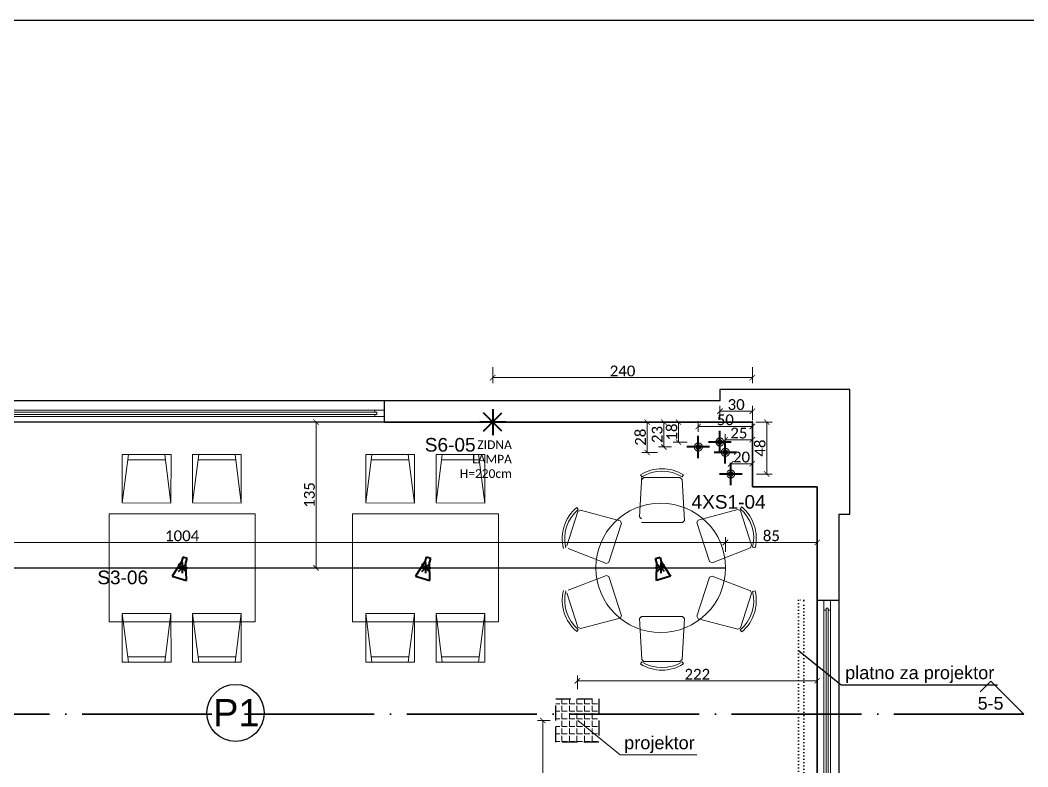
# Model space of a CAD drawing. Header units: centimetres. Extents: x -26724 to 60145, y -23645 to 6771.
# Drawn here: x -6002 to -5070, y 2540 to 3231 of the extents above; entities that cross this region are included whole.
import ezdxf

# ---------------------------------------------------------------- set-up
doc = ezdxf.new("R2010")
doc.units = ezdxf.units.CM
for name, pattern in [('737', [10, 7, -3]), ('ACAD_ISO04W100', [30, 24, -3, 0, -3]), ('ACAD_ISO07W100', [3, 0, -3]), ('AUSGEZOGEN', [0])]:
    doc.linetypes.add(name, pattern=pattern)
for name, color, linetype, lineweight in [('2.IZGLED', 7, 'Continuous', 13), ('2.IZGLED @ 50', 7, 'Continuous', 13), ('4.KOTE', 88, 'Continuous', 15), ('IZGLED', 252, 'Continuous', 13), ('zid', 7, 'Continuous', 40)]:
    doc.layers.add(name, color=color, linetype=linetype, lineweight=lineweight)
doc.layers.add('3.IZGLED 2', color=7, linetype='Continuous', lineweight=9, true_color=0x4a4a4a)
doc.layers.add('IZGLED 2', color=253, linetype='Continuous', lineweight=9, true_color=0x828282)
doc.layers.add('tekst', color=7, linetype='Continuous')
doc.layers.add('tekst @ 50', color=7, linetype='Continuous')
doc.styles.add('0.12', font='arial.ttf', dxfattribs={"height": 0.12})
doc.styles.add('0.15', font='arial.ttf', dxfattribs={"height": 0.15})
doc.styles.add('Notes', font='arial.ttf', dxfattribs={"height": 3})
doc.styles.get("Standard").update_dxf_attribs({"font": 'calibri.ttf'})
doc.dimstyles.new('ja 1 50', dxfattribs={"dimtxt": 10, "dimasz": 5, "dimexe": 5, "dimexo": 5, "dimgap": 1, "dimtad": 1, "dimdec": 0, "dimtxsty": 'Standard', "dimblk": 'ARCHTICK', "dimcen": 2.5, "dimclrd": 256, "dimclrt": 7, "dimadec": 0, "dimazin": 0, "dimtfac": 1, "dimtdec": 0, "dimtix": 1, "dimtmove": 1, "dimatfit": 3, "dimldrblk": 'ARCHTICK', "dimfxl": 10, "dimfxlon": 1, "dimlwd": 0, "dimlwe": 9, "dimarcsym": 0})

# ---------------------------------------------------------------- blocks, each defined once
blk = doc.blocks.new('efrrf')
at = {"layer": 'IZGLED'}
for q in [(32062.56, -5174.7), (32062.56, -5178.09), (32065.95, -5174.7), (32065.95, -5178.09)]:
    blk.add_line((32064.26, -5176.4), q, dxfattribs=at)
at = {"layer": 'IZGLED', "extrusion": (0, 0, -1)}
for major_axis, start_param, end_param in [((-2.83, 2.83), 3.926991, 7.068583), ((-1.7, 1.7), 4.712389, 10.995574), ((2.83, 2.83), -0.785398, 2.356194)]:
    blk.add_ellipse((32064.26, -5176.4), major_axis=major_axis, ratio=1, start_param=start_param, end_param=end_param, dxfattribs=at)
at = {"layer": 'zid'}
for p, q in [((32064.26, -5187.54), (32064.26, -5165.25)), ((32075.41, -5176.4), (32053.11, -5176.4))]:
    blk.add_line(p, q, dxfattribs=at)
blk = doc.blocks.new('sfsf')
at = {"layer": 'zid'}
for p, q in [((6629802.9, 4926719.6), (6629787.56, 4926723.97)), ((6629787.56, 4926723.97), (6629787.56, 4926710.35)), ((6629787.56, 4926710.35), (6629803.02, 4926715.42)), ((6629807.32, 4926719.81), (6629802.9, 4926719.6)), ((6629803.02, 4926715.42), (6629807.32, 4926715.42)), ((6629807.32, 4926715.42), (6629807.32, 4926719.81))]:
    blk.add_line(p, q, dxfattribs=at)
blk = doc.blocks.new('GTTTTTT')
at = {"layer": 'zid', "color": 1}
for p, q in [((3959.04, 2060.69), (3959.04, 2036.69)), ((3950.55, 2040.2), (3967.52, 2057.17)), ((3967.52, 2040.2), (3950.55, 2057.17)), ((3947.04, 2048.69), (3971.04, 2048.69))]:
    blk.add_line(p, q, dxfattribs=at)
blk = doc.blocks.new('_ArchTick')
at = {"color": 0, "linetype": 'ByBlock', "const_width": 0.15}
blk.add_lwpolyline([(-0.5, -0.5), (0.5, 0.5)], dxfattribs=at)
blk = doc.blocks.new('*D1946')
at = {"layer": '4.KOTE', "color": 0, "lineweight": 9, "transparency": 16777216}
for p, q in [((-5512.04, 2582.88), (-5523.76, 2582.88)), ((-5510.57, 2303.89), (-5523.76, 2303.89))]:
    blk.add_line(p, q, dxfattribs=at)
at = {"layer": '4.KOTE', "lineweight": 0, "transparency": 16777216}
blk.add_line((-5518.76, 2582.88), (-5518.76, 2303.89), dxfattribs=at)
at = {"layer": 'Defpoints', "color": 0, "transparency": 16777216}
for p in [(-5506.88, 2582.88, 13.5), (-5518.76, 2303.89), (-5498.85, 2303.89, 13.5)]:
    blk.add_point(p, dxfattribs=at)
at = {"layer": '4.KOTE', "lineweight": 0, "transparency": 16777216, "xscale": 5, "yscale": 5, "zscale": 5}
for p, rotation in [((-5518.76, 2582.88), 90), ((-5518.76, 2303.89), 270)]:
    blk.add_blockref('_ArchTick', p, dxfattribs=dict(at, rotation=rotation))
at = {"layer": '4.KOTE', "color": 7, "transparency": 16777216, "insert": (-5524.88, 2443.38), "char_height": 10, "attachment_point": 5, "rotation": 90}
blk.add_mtext('279', dxfattribs=at)
blk = doc.blocks.new('*D1947')
at = {"layer": '4.KOTE', "color": 0, "lineweight": 9, "transparency": 16777216}
for p, q in [((-5486.88, 2611.87), (-5486.88, 2624.61)), ((-5265.1, 2617.54), (-5265.1, 2624.61))]:
    blk.add_line(p, q, dxfattribs=at)
at = {"layer": '4.KOTE', "lineweight": 0, "transparency": 16777216}
blk.add_line((-5486.88, 2619.61), (-5265.1, 2619.61), dxfattribs=at)
at = {"layer": 'Defpoints', "color": 0, "transparency": 16777216}
for p in [(-5265.1, 2619.61), (-5265.1, 2614.55, 13.5), (-5486.88, 2602.88, 13.5)]:
    blk.add_point(p, dxfattribs=at)
at = {"layer": '4.KOTE', "lineweight": 0, "transparency": 16777216, "xscale": 5, "yscale": 5, "zscale": 5, "rotation": 180}
blk.add_blockref('_ArchTick', (-5486.88, 2619.61), dxfattribs=at)
at = {"layer": '4.KOTE', "lineweight": 0, "transparency": 16777216, "xscale": 5, "yscale": 5, "zscale": 5}
blk.add_blockref('_ArchTick', (-5265.1, 2619.61), dxfattribs=at)
at = {"layer": '4.KOTE', "color": 7, "transparency": 16777216, "insert": (-5375.99, 2625.66), "char_height": 10, "attachment_point": 5}
blk.add_mtext('222', dxfattribs=at)
blk = doc.blocks.new('*D1964')
at = {"layer": '4.KOTE', "color": 0, "lineweight": 9, "transparency": 16777216}
for p, q in [((-5719.95, 2858.89), (-5733.42, 2858.89)), ((-5722.22, 2724.08), (-5733.42, 2724.08))]:
    blk.add_line(p, q, dxfattribs=at)
at = {"layer": '4.KOTE', "lineweight": 0, "transparency": 16777216}
blk.add_line((-5728.42, 2858.89), (-5728.42, 2724.08), dxfattribs=at)
at = {"layer": 'Defpoints', "color": 0, "transparency": 16777216}
for p in [(-5705.84, 2858.89, 13.5), (-5728.42, 2724.08), (-5718.26, 2724.08, 13.5)]:
    blk.add_point(p, dxfattribs=at)
at = {"layer": '4.KOTE', "lineweight": 0, "transparency": 16777216, "xscale": 5, "yscale": 5, "zscale": 5}
for p, rotation in [((-5728.42, 2858.89), 90), ((-5728.42, 2724.08), 270)]:
    blk.add_blockref('_ArchTick', p, dxfattribs=dict(at, rotation=rotation))
at = {"layer": '4.KOTE', "color": 7, "transparency": 16777216, "insert": (-5734.55, 2791.48), "char_height": 10, "attachment_point": 5, "rotation": 90}
blk.add_mtext('135', dxfattribs=at)
blk = doc.blocks.new('*D1965')
at = {"layer": '4.KOTE', "color": 0, "lineweight": 9, "transparency": 16777216}
for p, q in [((-5350, 2739), (-5350, 2752.55)), ((-5265.1, 2739.2), (-5265.1, 2752.55))]:
    blk.add_line(p, q, dxfattribs=at)
at = {"layer": '4.KOTE', "lineweight": 0, "transparency": 16777216}
blk.add_line((-5265.1, 2747.55), (-5350, 2747.55), dxfattribs=at)
at = {"layer": 'Defpoints', "color": 0, "transparency": 16777216}
for p in [(-5350, 2747.55), (-5350, 2724.08, 13.5), (-5265.1, 2726.21, 13.5)]:
    blk.add_point(p, dxfattribs=at)
at = {"layer": '4.KOTE', "lineweight": 0, "transparency": 16777216, "xscale": 5, "yscale": 5, "zscale": 5, "rotation": 180}
blk.add_blockref('_ArchTick', (-5350, 2747.55), dxfattribs=at)
at = {"layer": '4.KOTE', "lineweight": 0, "transparency": 16777216, "xscale": 5, "yscale": 5, "zscale": 5}
blk.add_blockref('_ArchTick', (-5265.1, 2747.55), dxfattribs=at)
at = {"layer": '4.KOTE', "color": 7, "transparency": 16777216, "insert": (-5307.55, 2753.67), "char_height": 10, "attachment_point": 5}
blk.add_mtext('85', dxfattribs=at)
blk = doc.blocks.new('*D1966')
at = {"layer": '4.KOTE', "color": 0, "lineweight": 9, "transparency": 16777216}
for p, q in [((-6354.4, 2739), (-6354.4, 2752.55)), ((-5350, 2739), (-5350, 2752.55))]:
    blk.add_line(p, q, dxfattribs=at)
at = {"layer": '4.KOTE', "lineweight": 0, "transparency": 16777216}
blk.add_line((-5350, 2747.55), (-6354.4, 2747.55), dxfattribs=at)
at = {"layer": 'Defpoints', "color": 0, "transparency": 16777216}
for p in [(-6354.4, 2747.55), (-6354.4, 2724.08, 13.5), (-5350, 2724.08, 13.5)]:
    blk.add_point(p, dxfattribs=at)
at = {"layer": '4.KOTE', "lineweight": 0, "transparency": 16777216, "xscale": 5, "yscale": 5, "zscale": 5, "rotation": 180}
blk.add_blockref('_ArchTick', (-6354.4, 2747.55), dxfattribs=at)
at = {"layer": '4.KOTE', "lineweight": 0, "transparency": 16777216, "xscale": 5, "yscale": 5, "zscale": 5}
blk.add_blockref('_ArchTick', (-5350, 2747.55), dxfattribs=at)
at = {"layer": '4.KOTE', "color": 7, "transparency": 16777216, "insert": (-5852.2, 2753.67), "char_height": 10, "attachment_point": 5}
blk.add_mtext('1004', dxfattribs=at)
blk = doc.blocks.new('*D1975')
at = {"layer": '4.KOTE', "color": 0, "lineweight": 9, "transparency": 16777216}
for p, q in [((-5565.1, 2909.86), (-5565.1, 2895.01)), ((-5325.1, 2909.82), (-5325.1, 2895.01))]:
    blk.add_line(p, q, dxfattribs=at)
at = {"layer": '4.KOTE', "lineweight": 0, "transparency": 16777216}
blk.add_line((-5325.1, 2900.01), (-5565.1, 2900.01), dxfattribs=at)
at = {"layer": 'Defpoints', "color": 0, "transparency": 16777216}
for p in [(-5565.1, 2991.11, 13.5), (-5325.1, 2979.11, 13.5), (-5565.1, 2900.01)]:
    blk.add_point(p, dxfattribs=at)
at = {"layer": '4.KOTE', "lineweight": 0, "transparency": 16777216, "xscale": 5, "yscale": 5, "zscale": 5, "rotation": 180}
blk.add_blockref('_ArchTick', (-5565.1, 2900.01), dxfattribs=at)
at = {"layer": '4.KOTE', "lineweight": 0, "transparency": 16777216, "xscale": 5, "yscale": 5, "zscale": 5}
blk.add_blockref('_ArchTick', (-5325.1, 2900.01), dxfattribs=at)
at = {"layer": '4.KOTE', "color": 7, "transparency": 16777216, "insert": (-5445.1, 2906.13), "char_height": 10, "attachment_point": 5}
blk.add_mtext('240', dxfattribs=at)
blk = doc.blocks.new('*D1976')
at = {"layer": '4.KOTE', "color": 0, "lineweight": 9, "transparency": 16777216}
for p, q in [((-5355.1, 2861.02), (-5355.1, 2873.97)), ((-5325.1, 2860.72), (-5325.1, 2873.97))]:
    blk.add_line(p, q, dxfattribs=at)
at = {"layer": '4.KOTE', "lineweight": 0, "transparency": 16777216}
blk.add_line((-5355.1, 2868.97), (-5325.1, 2868.97), dxfattribs=at)
at = {"layer": 'Defpoints', "color": 0, "transparency": 16777216}
for p in [(-5325.1, 2868.97), (-5355.1, 2850.89, 13.5), (-5325.1, 2848.5, 13.5)]:
    blk.add_point(p, dxfattribs=at)
at = {"layer": '4.KOTE', "lineweight": 0, "transparency": 16777216, "xscale": 5, "yscale": 5, "zscale": 5, "rotation": 180}
blk.add_blockref('_ArchTick', (-5355.1, 2868.97), dxfattribs=at)
at = {"layer": '4.KOTE', "lineweight": 0, "transparency": 16777216, "xscale": 5, "yscale": 5, "zscale": 5}
blk.add_blockref('_ArchTick', (-5325.1, 2868.97), dxfattribs=at)
at = {"layer": '4.KOTE', "color": 7, "transparency": 16777216, "insert": (-5340.1, 2875.09), "char_height": 10, "attachment_point": 5}
blk.add_mtext('30', dxfattribs=at)
blk = doc.blocks.new('*D1977')
at = {"layer": '4.KOTE', "color": 0, "lineweight": 9, "transparency": 16777216}
for p, q in [((-5375.1, 2849.86), (-5375.1, 2859.86)), ((-5325.1, 2852.31), (-5325.1, 2859.86))]:
    blk.add_line(p, q, dxfattribs=at)
at = {"layer": '4.KOTE', "lineweight": 0, "transparency": 16777216}
blk.add_line((-5325.1, 2854.86), (-5375.1, 2854.86), dxfattribs=at)
at = {"layer": 'Defpoints', "color": 0, "transparency": 16777216}
for p in [(-5375.1, 2854.86), (-5375.1, 2846.31, 13.5), (-5325.1, 2849.21, 13.5)]:
    blk.add_point(p, dxfattribs=at)
at = {"layer": '4.KOTE', "lineweight": 0, "transparency": 16777216, "xscale": 5, "yscale": 5, "zscale": 5, "rotation": 180}
blk.add_blockref('_ArchTick', (-5375.1, 2854.86), dxfattribs=at)
at = {"layer": '4.KOTE', "lineweight": 0, "transparency": 16777216, "xscale": 5, "yscale": 5, "zscale": 5}
blk.add_blockref('_ArchTick', (-5325.1, 2854.86), dxfattribs=at)
at = {"layer": '4.KOTE', "color": 7, "transparency": 16777216, "insert": (-5350.1, 2860.98), "char_height": 10, "attachment_point": 5}
blk.add_mtext('50', dxfattribs=at)
blk = doc.blocks.new('*D1978')
at = {"layer": '4.KOTE', "color": 0, "lineweight": 9, "transparency": 16777216}
for p, q in [((-5350.1, 2835.93), (-5350.1, 2847.59)), ((-5325.1, 2836.81), (-5325.1, 2847.59))]:
    blk.add_line(p, q, dxfattribs=at)
at = {"layer": '4.KOTE', "lineweight": 0, "transparency": 16777216}
blk.add_line((-5350.1, 2842.59), (-5325.1, 2842.59), dxfattribs=at)
at = {"layer": 'Defpoints', "color": 0, "transparency": 16777216}
for p in [(-5325.1, 2842.59), (-5325.1, 2833.16, 13.5), (-5350.1, 2830.89, 13.5)]:
    blk.add_point(p, dxfattribs=at)
at = {"layer": '4.KOTE', "lineweight": 0, "transparency": 16777216, "xscale": 5, "yscale": 5, "zscale": 5, "rotation": 180}
blk.add_blockref('_ArchTick', (-5350.1, 2842.59), dxfattribs=at)
at = {"layer": '4.KOTE', "lineweight": 0, "transparency": 16777216, "xscale": 5, "yscale": 5, "zscale": 5}
blk.add_blockref('_ArchTick', (-5325.1, 2842.59), dxfattribs=at)
at = {"layer": '4.KOTE', "color": 7, "transparency": 16777216, "insert": (-5337.6, 2848.72), "char_height": 10, "attachment_point": 5}
blk.add_mtext('25', dxfattribs=at)
blk = doc.blocks.new('*D1979')
at = {"layer": '4.KOTE', "lineweight": 0, "transparency": 16777216}
blk.add_line((-5345.1, 2820.39), (-5325.1, 2820.39), dxfattribs=at)
at = {"layer": '4.KOTE', "color": 0, "lineweight": 9, "transparency": 16777216}
for p, q in [((-5345.1, 2819.3), (-5345.1, 2815.39)), ((-5325.1, 2821.4), (-5325.1, 2815.39))]:
    blk.add_line(p, q, dxfattribs=at)
at = {"layer": 'Defpoints', "color": 0, "transparency": 16777216}
for p in [(-5325.1, 2824.12, 13.5), (-5345.1, 2821.31, 13.5), (-5325.1, 2820.39)]:
    blk.add_point(p, dxfattribs=at)
at = {"layer": '4.KOTE', "lineweight": 0, "transparency": 16777216, "xscale": 5, "yscale": 5, "zscale": 5, "rotation": 180}
blk.add_blockref('_ArchTick', (-5345.1, 2820.39), dxfattribs=at)
at = {"layer": '4.KOTE', "lineweight": 0, "transparency": 16777216, "xscale": 5, "yscale": 5, "zscale": 5}
blk.add_blockref('_ArchTick', (-5325.1, 2820.39), dxfattribs=at)
at = {"layer": '4.KOTE', "color": 7, "transparency": 16777216, "insert": (-5335.1, 2826.51), "char_height": 10, "attachment_point": 5}
blk.add_mtext('20', dxfattribs=at)
blk = doc.blocks.new('*D1980')
at = {"layer": '4.KOTE', "color": 0, "lineweight": 9, "transparency": 16777216}
for p, q in [((-5413.18, 2858.89), (-5401.93, 2858.89)), ((-5399.96, 2835.89), (-5411.93, 2835.89))]:
    blk.add_line(p, q, dxfattribs=at)
at = {"layer": '4.KOTE', "lineweight": 0, "transparency": 16777216}
blk.add_line((-5406.93, 2858.89), (-5406.93, 2835.89), dxfattribs=at)
at = {"layer": 'Defpoints', "color": 0, "transparency": 16777216}
for p in [(-5417.24, 2858.89, 13.5), (-5406.93, 2835.89), (-5394.06, 2835.89, 13.5)]:
    blk.add_point(p, dxfattribs=at)
at = {"layer": '4.KOTE', "lineweight": 0, "transparency": 16777216, "xscale": 5, "yscale": 5, "zscale": 5}
for p, rotation in [((-5406.93, 2858.89), 90), ((-5406.93, 2835.89), 270)]:
    blk.add_blockref('_ArchTick', p, dxfattribs=dict(at, rotation=rotation))
at = {"layer": '4.KOTE', "color": 7, "transparency": 16777216, "insert": (-5413.05, 2847.39), "char_height": 10, "attachment_point": 5, "rotation": 90}
blk.add_mtext('23', dxfattribs=at)
blk = doc.blocks.new('*D1981')
at = {"layer": '4.KOTE', "color": 0, "lineweight": 9, "transparency": 16777216}
for p, q in [((-5384.92, 2858.89), (-5398.42, 2858.89)), ((-5385.3, 2840.46), (-5398.42, 2840.46))]:
    blk.add_line(p, q, dxfattribs=at)
at = {"layer": '4.KOTE', "lineweight": 0, "transparency": 16777216}
blk.add_line((-5393.42, 2840.46), (-5393.42, 2858.89), dxfattribs=at)
at = {"layer": 'Defpoints', "color": 0, "transparency": 16777216}
for p in [(-5393.42, 2858.89), (-5370.5, 2858.89, 13.5), (-5374.06, 2840.46, 13.5)]:
    blk.add_point(p, dxfattribs=at)
at = {"layer": '4.KOTE', "lineweight": 0, "transparency": 16777216, "xscale": 5, "yscale": 5, "zscale": 5}
for p, rotation in [((-5393.42, 2858.89), 90), ((-5393.42, 2840.46), 270)]:
    blk.add_blockref('_ArchTick', p, dxfattribs=dict(at, rotation=rotation))
at = {"layer": '4.KOTE', "color": 7, "transparency": 16777216, "insert": (-5399.55, 2849.68), "char_height": 10, "attachment_point": 5, "rotation": 90}
blk.add_mtext('18', dxfattribs=at)
blk = doc.blocks.new('*D1982')
at = {"layer": '4.KOTE', "color": 0, "lineweight": 9, "transparency": 16777216}
for p, q in [((-5412.67, 2858.89), (-5427.39, 2858.89)), ((-5412.65, 2830.89), (-5427.39, 2830.89))]:
    blk.add_line(p, q, dxfattribs=at)
at = {"layer": '4.KOTE', "lineweight": 0, "transparency": 16777216}
blk.add_line((-5422.39, 2830.89), (-5422.39, 2858.89), dxfattribs=at)
at = {"layer": 'Defpoints', "color": 0, "transparency": 16777216}
for p in [(-5422.39, 2858.89), (-5358.23, 2858.89, 13.5), (-5355.9, 2830.89, 13.5)]:
    blk.add_point(p, dxfattribs=at)
at = {"layer": '4.KOTE', "lineweight": 0, "transparency": 16777216, "xscale": 5, "yscale": 5, "zscale": 5}
for p, rotation in [((-5422.39, 2858.89), 90), ((-5422.39, 2830.89), 270)]:
    blk.add_blockref('_ArchTick', p, dxfattribs=dict(at, rotation=rotation))
at = {"layer": '4.KOTE', "color": 7, "transparency": 16777216, "insert": (-5428.51, 2844.89), "char_height": 10, "attachment_point": 5, "rotation": 90}
blk.add_mtext('28', dxfattribs=at)
blk = doc.blocks.new('*D1983')
at = {"layer": '4.KOTE', "color": 0, "lineweight": 9, "transparency": 16777216}
for p, q in [((-5321.85, 2858.89), (-5306.85, 2858.89)), ((-5321.3, 2810.89), (-5306.85, 2810.89))]:
    blk.add_line(p, q, dxfattribs=at)
at = {"layer": '4.KOTE', "lineweight": 0, "transparency": 16777216}
blk.add_line((-5311.85, 2810.89), (-5311.85, 2858.89), dxfattribs=at)
at = {"layer": 'Defpoints', "color": 0, "transparency": 16777216}
for p in [(-5357.42, 2858.89), (-5311.85, 2858.89), (-5355.53, 2810.89, 13.5)]:
    blk.add_point(p, dxfattribs=at)
at = {"layer": '4.KOTE', "lineweight": 0, "transparency": 16777216, "xscale": 5, "yscale": 5, "zscale": 5}
for p, rotation in [((-5311.85, 2858.89), 90), ((-5311.85, 2810.89), 270)]:
    blk.add_blockref('_ArchTick', p, dxfattribs=dict(at, rotation=rotation))
at = {"layer": '4.KOTE', "color": 7, "transparency": 16777216, "insert": (-5317.97, 2834.89), "char_height": 10, "attachment_point": 5, "rotation": 90}
blk.add_mtext('48', dxfattribs=at)

msp = doc.modelspace()

# ---------------------------------------------------------------- hatches: boundary and pattern name
at = {"layer": '3.IZGLED 2'}
h = msp.add_hatch(dxfattribs=at)
h.set_pattern_fill('ANGLE', color=256)
h.set_pattern_definition([(0, (-10635.206, 0), (0, 6.985), [5.08, -1.905]), (90, (-10635.206, 0), (-6.985, 4e-16), [5.08, -1.905])])
h.paths.add_polyline_path([(-5506.88, 2602.88), (-5466.88, 2602.88), (-5466.88, 2562.88), (-5506.88, 2562.88)])

# ---------------------------------------------------------------- linework, layer by layer
msp.add_lwpolyline([(-3617.61, 80.73), (-8072.61, 80.73), (-8072.61, 3230.73), (-3617.61, 3230.73), (-3617.61, 80.73)])
at = {"color": 6, "elevation": 13.5}
msp.add_lwpolyline([(-6720.1, 2298.89), (-6465.1, 2298.89), (-6230.1, 2298.89), (-6230.1, 2278.89), (-5990.1, 2278.89), (-5990.1, 2303.89), (-5265.1, 2303.89), (-5265.1, 2798.89), (-5325.1, 2798.89), (-5325.1, 2858.89), (-6720.1, 2858.89), (-6720.1, 2298.89)], dxfattribs=at)
at = {"linetype": 'ACAD_ISO07W100', "elevation": 13.5}
msp.add_lwpolyline([(-5277.57, 2694.12), (-5282.3, 2694.12), (-5282.3, 2503.68), (-5277.57, 2503.68)], close=True, dxfattribs=at)
at = {"color": 6}
msp.add_circle((-5802.81, 2589.86), 26.45, dxfattribs=at)
at = {"layer": '2.IZGLED', "ltscale": 50, "elevation": 27}
msp.add_lwpolyline([(-5486.55, 2582.88), (-5447.31, 2551.05), (-5376.33, 2551.05)], dxfattribs=at)
at = {"layer": 'IZGLED 2', "lineweight": 30}
for p, q in [((-5234.97, 2888.92, 13.5), (-5355.29, 2888.92, 13.5)), ((-5355.29, 2888.92, 13.5), (-5355.29, 2878.67, 13.5)), ((-5234.97, 2773.77, 13.5), (-5234.97, 2888.92, 13.5)), ((-5355.29, 2878.67, 13.5), (-5665.1, 2878.67, 13.5)), ((-5665.1, 2858.89, 13.5), (-5665.1, 2878.67, 13.5)), ((-5665.1, 2858.89, 13.5), (-5325.1, 2858.89, 13.5)), ((-5325.1, 2858.89, 13.5), (-5325.1, 2798.89, 13.5)), ((-5325.1, 2798.89, 13.5), (-5265.1, 2798.89, 13.5)), ((-5265.1, 2798.89, 13.5), (-5265.1, 2693.89, 13.5)), ((-5245.1, 2773.77, 13.5), (-5245.1, 2693.89, 13.5)), ((-5245.1, 2773.77, 13.5), (-5234.97, 2773.77, 13.5)), ((-5245.1, 2693.89, 13.5), (-5265.1, 2693.89, 13.5))]:
    msp.add_line(p, q, dxfattribs=at)
at = {"layer": 'IZGLED 2', "lineweight": 25, "ltscale": 12}
for p, q in [((-5665.1, 2878.67, 13.5), (-6020.1, 2878.67, 13.5)), ((-5665.1, 2858.89, 13.5), (-6020.1, 2858.89, 13.5)), ((-5265.1, 2693.89, 13.5), (-5265.1, 2338.89, 13.5)), ((-5245.1, 2693.89, 13.5), (-5245.1, 2338.89, 13.5))]:
    msp.add_line(p, q, dxfattribs=at)
at = {"layer": 'IZGLED 2'}
for p, q in [((-6020.1, 2870, 13.5), (-5665.1, 2870, 13.5)), ((-5674.1, 2870, 13.5), (-5674.1, 2868, 13.5)), ((-6020.1, 2864, 13.5), (-5665.1, 2864, 13.5)), ((-6013.1, 2868, 13.5), (-5672.1, 2868, 13.5)), ((-6013.1, 2866, 13.5), (-5672.1, 2866, 13.5)), ((-5674.1, 2866, 13.5), (-5674.1, 2864, 13.5)), ((-5672.1, 2868, 13.5), (-5672.1, 2866, 13.5)), ((-5258.88, 2693.89, 13.5), (-5258.88, 2338.89, 13.5)), ((-5252.88, 2693.89, 13.5), (-5252.88, 2338.89, 13.5)), ((-5256.88, 2684.89, 13.5), (-5258.88, 2684.89, 13.5)), ((-5256.88, 2686.89, 13.5), (-5256.88, 2345.89, 13.5)), ((-5254.88, 2686.89, 13.5), (-5256.88, 2686.89, 13.5)), ((-5254.88, 2686.89, 13.5), (-5254.88, 2345.89, 13.5)), ((-5252.88, 2684.89, 13.5), (-5254.88, 2684.89, 13.5))]:
    msp.add_line(p, q, dxfattribs=at)
at = {"layer": 'IZGLED 2', "linetype": 'AUSGEZOGEN', "transparency": 33554687}
for p, q in [((-5907.52, 2784.08, 13.5), (-5901.87, 2829.08, 13.5)), ((-5907.5, 2829.08, 13.5), (-5907.52, 2784.08, 13.5)), ((-5862.5, 2829.06, 13.5), (-5907.5, 2829.08, 13.5)), ((-5907.5, 2829.08, 13.5), (-5907.5, 2829.08, 13.5)), ((-5867.5, 2824.07, 13.5), (-5902.5, 2824.08, 13.5)), ((-5868.12, 2829.07, 13.5), (-5862.52, 2784.06, 13.5)), ((-5862.52, 2784.06, 13.5), (-5862.5, 2829.06, 13.5)), ((-5842.52, 2784.08, 13.5), (-5836.87, 2829.08, 13.5)), ((-5842.5, 2829.08, 13.5), (-5842.52, 2784.08, 13.5)), ((-5797.5, 2829.06, 13.5), (-5842.5, 2829.08, 13.5)), ((-5842.5, 2829.08, 13.5), (-5842.5, 2829.08, 13.5)), ((-5802.5, 2824.07, 13.5), (-5837.5, 2824.08, 13.5)), ((-5803.12, 2829.07, 13.5), (-5797.52, 2784.06, 13.5)), ((-5797.52, 2784.06, 13.5), (-5797.5, 2829.06, 13.5)), ((-5682.52, 2784.08, 13.5), (-5676.87, 2829.08, 13.5)), ((-5682.5, 2829.08, 13.5), (-5682.52, 2784.08, 13.5)), ((-5637.5, 2829.06, 13.5), (-5682.5, 2829.08, 13.5)), ((-5682.5, 2829.08, 13.5), (-5682.5, 2829.08, 13.5)), ((-5642.5, 2824.07, 13.5), (-5677.5, 2824.08, 13.5)), ((-5643.12, 2829.07, 13.5), (-5637.52, 2784.06, 13.5)), ((-5637.52, 2784.06, 13.5), (-5637.5, 2829.06, 13.5)), ((-5617.52, 2784.08, 13.5), (-5611.87, 2829.08, 13.5)), ((-5617.5, 2829.08, 13.5), (-5617.52, 2784.08, 13.5)), ((-5572.5, 2829.06, 13.5), (-5617.5, 2829.08, 13.5)), ((-5617.5, 2829.08, 13.5), (-5617.5, 2829.08, 13.5)), ((-5577.5, 2824.07, 13.5), (-5612.5, 2824.08, 13.5)), ((-5578.12, 2829.07, 13.5), (-5572.52, 2784.06, 13.5)), ((-5572.52, 2784.06, 13.5), (-5572.5, 2829.06, 13.5)), ((-5429.43, 2771.17, 13.5), (-5427.32, 2809.14, 13.5)), ((-5428.62, 2810.11, 13.5), (-5427.4, 2808.14, 13.5)), ((-5427.32, 2805.95, 13.5), (-5425.36, 2807.8, 13.5)), ((-5392.03, 2807.8, 13.5), (-5425.36, 2807.8, 13.5)), ((-5392.03, 2807.8, 13.5), (-5390.08, 2805.95, 13.5)), ((-5387.97, 2767.98, 13.5), (-5390.08, 2805.95, 13.5)), ((-5388.76, 2810.11, 13.5), (-5389.98, 2808.14, 13.5)), ((-5907.52, 2784.08, 13.5), (-5862.52, 2784.06, 13.5)), ((-5842.52, 2784.08, 13.5), (-5797.52, 2784.06, 13.5)), ((-5682.52, 2784.08, 13.5), (-5637.52, 2784.06, 13.5)), ((-5617.52, 2784.08, 13.5), (-5572.52, 2784.06, 13.5)), ((-5486.31, 2776.12, 13.5), (-5496.61, 2744.42, 13.5)), ((-5487.49, 2779.94, 13.5), (-5486, 2778.17, 13.5)), ((-5486.31, 2776.12, 13.5), (-5483.94, 2777.41, 13.5)), ((-5447.18, 2767.68, 13.5), (-5483.94, 2777.41, 13.5)), ((-5375.2, 2768.26, 13.5), (-5338.44, 2777.99, 13.5)), ((-5338.44, 2777.99, 13.5), (-5336.08, 2776.7, 13.5)), ((-5334.89, 2780.51, 13.5), (-5336.38, 2778.74, 13.5)), ((-5325.78, 2745, 13.5), (-5336.08, 2776.7, 13.5)), ((-5445.96, 2765.45, 13.5), (-5447.18, 2767.68, 13.5)), ((-5427.68, 2769.32, 13.5), (-5429.43, 2771.17, 13.5)), ((-5389.72, 2766.13, 13.5), (-5387.97, 2767.98, 13.5)), ((-5376.42, 2766.03, 13.5), (-5375.2, 2768.26, 13.5)), ((-5445.96, 2765.45, 13.5), (-5457.7, 2729.34, 13.5)), ((-5389.72, 2766.13, 13.5), (-5427.68, 2766.13, 13.5)), ((-5364.69, 2729.92, 13.5), (-5376.42, 2766.03, 13.5)), ((-5459.99, 2728.25, 13.5), (-5495.45, 2741.99, 13.5)), ((-5362.39, 2728.83, 13.5), (-5326.93, 2742.57, 13.5)), ((-5325.78, 2745, 13.5), (-5326.93, 2742.57, 13.5)), ((-5322.57, 2742.6, 13.5), (-5324.82, 2743.16, 13.5)), ((-5457.7, 2729.34, 13.5), (-5459.99, 2728.25, 13.5)), ((-5364.69, 2729.92, 13.5), (-5362.39, 2728.83, 13.5)), ((-5459.99, 2717.02, 13.5), (-5495.45, 2703.28, 13.5)), ((-5457.7, 2715.93, 13.5), (-5459.99, 2717.02, 13.5)), ((-5445.96, 2679.82, 13.5), (-5457.7, 2715.93, 13.5)), ((-5364.69, 2715.35, 13.5), (-5376.42, 2679.25, 13.5)), ((-5364.69, 2715.35, 13.5), (-5362.39, 2716.44, 13.5)), ((-5362.39, 2716.44, 13.5), (-5326.93, 2702.7, 13.5)), ((-5325.78, 2700.27, 13.5), (-5326.93, 2702.7, 13.5)), ((-5322.57, 2702.67, 13.5), (-5324.82, 2702.11, 13.5)), ((-5486.31, 2669.15, 13.5), (-5496.61, 2700.85, 13.5)), ((-5325.78, 2700.27, 13.5), (-5336.08, 2668.57, 13.5)), ((-5907.52, 2681.84, 13.5), (-5862.52, 2681.86, 13.5)), ((-5907.52, 2681.84, 13.5), (-5901.87, 2636.84, 13.5)), ((-5907.5, 2636.84, 13.5), (-5907.52, 2681.84, 13.5)), ((-5868.12, 2636.86, 13.5), (-5862.52, 2681.86, 13.5)), ((-5862.52, 2681.86, 13.5), (-5862.5, 2636.86, 13.5)), ((-5842.52, 2681.84, 13.5), (-5797.52, 2681.86, 13.5)), ((-5842.52, 2681.84, 13.5), (-5836.87, 2636.84, 13.5)), ((-5842.5, 2636.84, 13.5), (-5842.52, 2681.84, 13.5)), ((-5803.12, 2636.86, 13.5), (-5797.52, 2681.86, 13.5)), ((-5797.52, 2681.86, 13.5), (-5797.5, 2636.86, 13.5)), ((-5682.52, 2681.84, 13.5), (-5637.52, 2681.86, 13.5)), ((-5682.52, 2681.84, 13.5), (-5676.87, 2636.84, 13.5)), ((-5682.5, 2636.84, 13.5), (-5682.52, 2681.84, 13.5)), ((-5643.12, 2636.86, 13.5), (-5637.52, 2681.86, 13.5)), ((-5637.52, 2681.86, 13.5), (-5637.5, 2636.86, 13.5)), ((-5617.52, 2681.84, 13.5), (-5572.52, 2681.86, 13.5)), ((-5617.52, 2681.84, 13.5), (-5611.87, 2636.84, 13.5)), ((-5617.5, 2636.84, 13.5), (-5617.52, 2681.84, 13.5)), ((-5578.12, 2636.86, 13.5), (-5572.52, 2681.86, 13.5)), ((-5572.52, 2681.86, 13.5), (-5572.5, 2636.86, 13.5)), ((-5447.18, 2677.59, 13.5), (-5483.94, 2667.86, 13.5)), ((-5445.96, 2679.82, 13.5), (-5447.18, 2677.59, 13.5)), ((-5427.68, 2679.14, 13.5), (-5429.43, 2677.29, 13.5)), ((-5429.43, 2677.29, 13.5), (-5427.32, 2639.32, 13.5)), ((-5389.72, 2679.14, 13.5), (-5427.68, 2679.14, 13.5)), ((-5387.97, 2677.29, 13.5), (-5390.08, 2639.32, 13.5)), ((-5389.72, 2679.14, 13.5), (-5387.97, 2677.29, 13.5)), ((-5376.42, 2679.25, 13.5), (-5375.2, 2677.01, 13.5)), ((-5375.2, 2677.01, 13.5), (-5338.44, 2667.28, 13.5)), ((-5487.49, 2665.33, 13.5), (-5486, 2667.1, 13.5)), ((-5486.31, 2669.15, 13.5), (-5483.94, 2667.86, 13.5)), ((-5338.44, 2667.28, 13.5), (-5336.08, 2668.57, 13.5)), ((-5334.89, 2664.76, 13.5), (-5336.38, 2666.53, 13.5)), ((-5862.5, 2636.86, 13.5), (-5907.5, 2636.84, 13.5)), ((-5907.5, 2636.84, 13.5), (-5907.5, 2636.84, 13.5)), ((-5867.5, 2641.86, 13.5), (-5902.5, 2641.84, 13.5)), ((-5797.5, 2636.86, 13.5), (-5842.5, 2636.84, 13.5)), ((-5842.5, 2636.84, 13.5), (-5842.5, 2636.84, 13.5)), ((-5802.5, 2641.86, 13.5), (-5837.5, 2641.84, 13.5)), ((-5637.5, 2636.86, 13.5), (-5682.5, 2636.84, 13.5)), ((-5682.5, 2636.84, 13.5), (-5682.5, 2636.84, 13.5)), ((-5642.5, 2641.86, 13.5), (-5677.5, 2641.84, 13.5)), ((-5572.5, 2636.86, 13.5), (-5617.5, 2636.84, 13.5)), ((-5617.5, 2636.84, 13.5), (-5617.5, 2636.84, 13.5)), ((-5577.5, 2641.86, 13.5), (-5612.5, 2641.84, 13.5)), ((-5428.62, 2635.16, 13.5), (-5427.4, 2637.13, 13.5)), ((-5427.32, 2639.32, 13.5), (-5425.36, 2637.47, 13.5)), ((-5392.03, 2637.47, 13.5), (-5425.36, 2637.47, 13.5)), ((-5392.03, 2637.47, 13.5), (-5390.08, 2639.32, 13.5)), ((-5388.76, 2635.16, 13.5), (-5389.98, 2637.13, 13.5))]:
    msp.add_line(p, q, dxfattribs=at)
at = {"layer": 'IZGLED 2', "color": 5, "lineweight": 35}
for p in [(-5114.39, 2609.36), (-5074.17, 2588.67)]:
    msp.add_line(p, (-5104.62, 2619.13), dxfattribs=at)
at = {"layer": 'IZGLED 2', "color": 5, "linetype": 'ACAD_ISO04W100', "lineweight": 35, "ltscale": 5}
msp.add_line((-5074.17, 2588.67), (-6926.45, 2588.67), dxfattribs=at)
at = {"layer": 'IZGLED 2', "elevation": 13.5}
for points in [[(-5784.69, 2674.08), (-5784.69, 2774.08), (-5919.69, 2774.08), (-5919.69, 2674.08), (-5784.69, 2674.08)], [(-5559.69, 2674.08), (-5559.69, 2774.08), (-5694.69, 2774.08), (-5694.69, 2674.08), (-5559.69, 2674.08)]]:
    msp.add_lwpolyline(points, dxfattribs=at)
at = {"layer": 'IZGLED 2', "linetype": 'AUSGEZOGEN', "transparency": 33554687}
msp.add_circle((-5409.81, 2724.08, 13.5), 59.9, dxfattribs=at)
for centre, radius, start, end in [((-5408.69, 2777.97, 13.5), 37.82, 58.19737, 121.80263), ((-5408.69, 2777.97, 13.5), 35.5, 58.19737, 121.80263), ((-5463.09, 2751.06, 13.5), 37.82, 130.19737, 193.80263), ((-5463.09, 2751.06, 13.5), 35.5, 130.19737, 193.80263), ((-5359.3, 2751.63, 13.5), 35.5, 346.19737, 49.80263), ((-5359.3, 2751.63, 13.5), 37.82, 346.19737, 49.80263), ((-5463.09, 2694.21, 13.5), 37.82, 166.19737, 229.80263), ((-5463.09, 2694.21, 13.5), 35.5, 166.19737, 229.80263), ((-5359.3, 2693.64, 13.5), 35.5, 310.19737, 13.80263), ((-5359.3, 2693.64, 13.5), 37.82, 310.19737, 13.80263), ((-5408.69, 2667.3, 13.5), 35.5, 238.19737, 301.80263), ((-5408.69, 2667.3, 13.5), 37.82, 238.19737, 301.80263)]:
    msp.add_arc(centre, radius, start, end, dxfattribs=at)
at = {"layer": 'tekst', "ltscale": 50, "elevation": 40.5}
msp.add_lwpolyline([(-5282.3, 2647.72), (-5243.06, 2615.89), (-5098.38, 2615.89)], dxfattribs=at)
at = {"layer": 'zid', "lineweight": 30, "elevation": 13.5}
msp.add_lwpolyline([(-6354.4, 2724.08), (-5350, 2724.08)], dxfattribs=at)
at = {"layer": 'zid', "linetype": '737', "lineweight": 25, "ltscale": 2, "elevation": 13.5}
msp.add_lwpolyline([(-5506.88, 2602.88), (-5466.88, 2602.88), (-5466.88, 2562.88), (-5506.88, 2562.88)], close=True, dxfattribs=at)

# ---------------------------------------------------------------- block references
at = {"xscale": -1}
msp.add_blockref('GTTTTTT', (-1606.06, 810.2, 13.5), dxfattribs=at)
at = {"yscale": 0.4, "zscale": 0.4}
for p, xscale in [((-7435.81, 1904.6, 13.5), 0.4), ((-7210.81, 1904.6, 13.5), 0.4), ((-3826.19, 1904.6, 13.5), -0.4)]:
    msp.add_blockref('GTTTTTT', p, dxfattribs=dict(at, xscale=xscale))
at = {"layer": 'IZGLED 2', "xscale": -0.9351958046739138, "yscale": 0.9351958046739136, "zscale": 0.9351958046739137, "rotation": 90}
for p in [(-10196.04, 32826.82, 13.5), (-10216.04, 32822.25, 13.5), (-10191.04, 32817.25, 13.5), (-10186.04, 32797.25, 13.5)]:
    msp.add_blockref('efrrf', p, dxfattribs=at)
at = {"layer": 'zid', "rotation": 73.15651523233603}
for p in [(2788469.67, -7770211.42, 13.5), (2788694.67, -7770211.42, 13.5)]:
    msp.add_blockref('sfsf', p, dxfattribs=at)
at = {"layer": 'zid', "xscale": -1, "rotation": 286.8434847676639}
msp.add_blockref('sfsf', (-2799731.67, -7770211.42, 13.5), dxfattribs=at)

# ---------------------------------------------------------------- texts
at = {"color": 1, "insert": (-5547.39, 2841.96), "char_height": 8, "attachment_point": 3}
msp.add_mtext_dynamic_manual_height_columns('ZIDNA LAMPA H=2{\\fArial|b0|i0|c238|p34;2}0cm', width=66.0833, gutter_width=12.5, heights=[0], dxfattribs=at)
at = {"layer": '2.IZGLED', "style": '0.12'}
msp.add_text('S3-06', height=12.6, dxfattribs=at).set_placement((-5930.63, 2708.94, 13.5))
at = {"layer": '2.IZGLED @ 50', "ltscale": 0.8, "insert": (-5443.6, 2568.28, 27), "char_height": 12, "attachment_point": 1, "style": 'Notes'}
msp.add_mtext_dynamic_manual_height_columns('projektor', width=290.6445, gutter_width=750, heights=[0], dxfattribs=at)
at = {"layer": 'IZGLED 2', "color": 7, "style": '0.12'}
for s, p in [('S6-05', (-5627.92, 2831.61, 27)), ('4XS1-04', (-5381.33, 2778.81, 27))]:
    msp.add_text(s, height=12.6, dxfattribs=at).set_placement(p)
at = {"layer": 'IZGLED 2', "color": 6, "style": '0.12'}
msp.add_text('P1', height=25.2, dxfattribs=at).set_placement((-5823.6, 2577.51, 13.5))
at = {"layer": 'IZGLED 2', "color": 5, "style": '0.15'}
msp.add_text('5-5', height=11.788, dxfattribs=at).set_placement((-5116.78, 2592.94))
at = {"layer": 'tekst @ 50', "ltscale": 0.8, "insert": (-5239.35, 2633.13, 40.5), "char_height": 12, "attachment_point": 1, "style": 'Notes'}
msp.add_mtext_dynamic_manual_height_columns('platno za projektor', width=290.6445, gutter_width=750, heights=[0], dxfattribs=at)

# ---------------------------------------------------------------- dimensions: what is measured, and where the dimension line sits
at = {"layer": '4.KOTE'}
for base, p1, p2, picture, middle in [((-5565.1, 2900.01), (-5325.1, 2979.11, 13.5), (-5565.1, 2991.11, 13.5), '*D1975', (-5445.1, 2906.13)), ((-5325.1, 2868.97), (-5355.1, 2850.89, 13.5), (-5325.1, 2848.5, 13.5), '*D1976', (-5340.1, 2875.09)), ((-5375.1, 2854.86), (-5325.1, 2849.21, 13.5), (-5375.1, 2846.31, 13.5), '*D1977', (-5350.1, 2860.98)), ((-5325.1, 2842.59), (-5350.1, 2830.89, 13.5), (-5325.1, 2833.16, 13.5), '*D1978', (-5337.6, 2848.72)), ((-5325.1, 2820.39), (-5345.1, 2821.31, 13.5), (-5325.1, 2824.12, 13.5), '*D1979', (-5335.1, 2826.51)), ((-6354.4, 2747.55), (-5350, 2724.08, 13.5), (-6354.4, 2724.08, 13.5), '*D1966', (-5852.2, 2753.67)), ((-5350, 2747.55), (-5265.1, 2726.21, 13.5), (-5350, 2724.08, 13.5), '*D1965', (-5307.55, 2753.67)), ((-5265.1, 2619.61), (-5486.88, 2602.88, 13.5), (-5265.1, 2614.55, 13.5), '*D1947', (-5375.99, 2625.66))]:
    dim = msp.add_linear_dim(base=base, p1=p1, p2=p2, dimstyle='ja 1 50', dxfattribs=at)
    dim.commit()
    dim.dimension.update_dxf_attribs({"geometry": picture, "text_midpoint": middle})
for base, p1, p2, picture, middle in [((-5728.42, 2724.08), (-5705.84, 2858.89, 13.5), (-5718.26, 2724.08, 13.5), '*D1964', (-5734.55, 2791.48)), ((-5422.39, 2858.89), (-5355.9, 2830.89, 13.5), (-5358.23, 2858.89, 13.5), '*D1982', (-5428.51, 2844.89)), ((-5406.93, 2835.89), (-5417.24, 2858.89, 13.5), (-5394.06, 2835.89, 13.5), '*D1980', (-5413.05, 2847.39)), ((-5393.42, 2858.89), (-5374.06, 2840.46, 13.5), (-5370.5, 2858.89, 13.5), '*D1981', (-5399.55, 2849.68)), ((-5311.85, 2858.89), (-5355.53, 2810.89, 13.5), (-5357.42, 2858.89), '*D1983', (-5317.97, 2834.89)), ((-5518.76, 2303.89), (-5506.88, 2582.88, 13.5), (-5498.85, 2303.89, 13.5), '*D1946', (-5524.88, 2443.38))]:
    dim = msp.add_linear_dim(base=base, p1=p1, p2=p2, angle=90, dimstyle='ja 1 50', dxfattribs=at)
    dim.commit()
    dim.dimension.update_dxf_attribs({"geometry": picture, "text_midpoint": middle})

doc.saveas('drawing.dxf')
